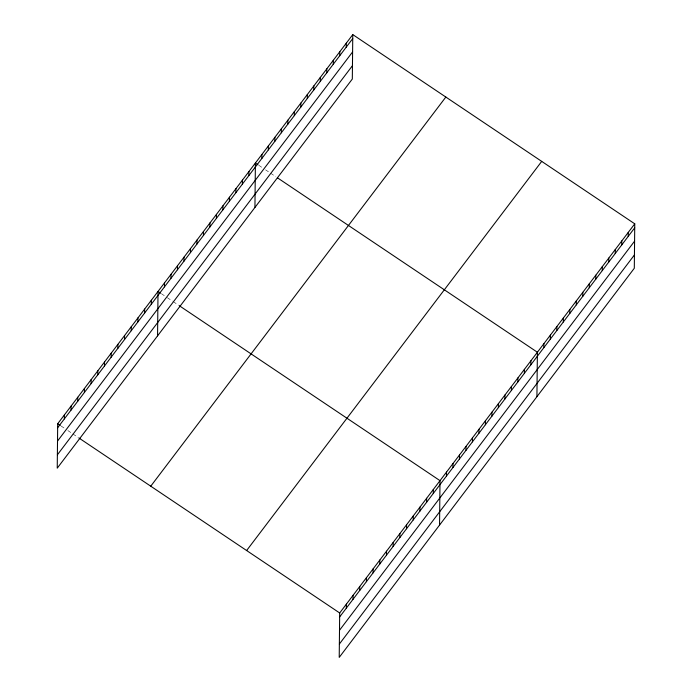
<?xml version="1.0" encoding="UTF-8"?>
<svg xmlns="http://www.w3.org/2000/svg" width="692" height="692" viewBox="0 0 692 692"><rect width="100%" height="100%" fill="white"/><g stroke="black" fill="none" stroke-linecap="round" stroke-linejoin="round"><path stroke-width="0.52" stroke-dasharray="3.46 2.59" d="M258.782 165.293L263.012 168.13M265.555 169.834L269.785 172.671M270.633 173.234L275.701 176.642M161.409 293.711L164.791 295.977M167.334 297.681L172.403 301.089M173.251 301.651L178.328 305.06M61.086 426.012L64.468 428.287M67.851 430.554L72.08 433.4M72.928 433.962L78.006 437.37"/><path stroke-width="1.04" d="M352.782 34.6L57.696 423.746L57.237 468.173L352.315 79.026L352.782 34.6L634.763 223.827L634.304 268.254L339.218 657.4L339.685 612.974L634.763 223.827M64.347 418.902L64.391 414.923M71.034 410.088L71.077 406.1M77.72 401.265L77.764 397.286M84.407 392.442L84.45 388.463M91.102 383.619L91.145 379.64M97.788 374.805L97.831 370.825M104.475 365.982L104.518 362.002M111.161 357.159L111.204 353.18M117.856 348.335L117.891 344.357M124.543 339.521L124.586 335.542M131.229 330.698L131.272 326.719M137.916 321.875L137.959 317.896M144.611 313.061L144.645 309.073M151.297 304.238L151.34 300.259M157.56 335.862L158.027 291.436L160.561 293.14M164.48 286.851L164.514 282.872M170.967 278.296L171.01 274.317M177.463 269.733L177.498 265.754M183.951 261.169L183.994 257.19M190.438 252.606L190.482 248.627M196.935 244.051L196.978 240.072M203.422 235.488L203.465 231.509M209.918 226.924L209.961 222.945M216.406 218.361L216.449 214.382M222.902 209.806L222.945 205.827M229.389 201.242L229.433 197.263M235.885 192.679L235.929 188.7M242.373 184.124L242.416 180.136M248.869 175.56L248.912 171.581M254.933 207.444L255.4 163.018L257.943 164.722M261.853 158.433L261.896 154.454M268.34 149.879L268.384 145.9M274.836 141.315L274.88 137.336M281.324 132.752L281.367 128.773M287.82 124.188L287.863 120.209M294.308 115.633L294.351 111.654M300.804 107.07L300.847 103.091M307.291 98.506L307.334 94.527M313.787 89.943L313.831 85.964M320.275 81.388L320.318 77.409M326.771 72.824L326.814 68.845M333.259 64.261L333.302 60.282M339.755 55.706L339.798 51.718M346.242 47.142L346.285 43.163M346.337 608.13L346.372 604.151M353.024 599.307L353.067 595.328M359.71 590.484L359.753 586.505M366.397 581.669L366.44 577.69M373.092 572.846L373.126 568.867M379.778 564.023L379.822 560.044M386.465 555.209L386.508 551.23M393.151 546.386L393.194 542.407M399.838 537.563L399.881 533.584M406.533 528.74L406.576 524.761M413.219 519.926L413.262 515.947M419.906 511.103L419.949 507.124M426.592 502.28L426.635 498.301M433.287 493.457L433.322 489.478M439.55 525.09L440.017 480.663L179.176 305.63M446.461 476.079L446.504 472.1M452.957 467.515L453.001 463.536M459.445 458.96L459.488 454.981M465.941 450.397L465.984 446.418M472.428 441.833L472.472 437.854M478.925 433.27L478.968 429.291M485.412 424.715L485.455 420.736M491.908 416.151L491.951 412.173M498.396 407.588L498.439 403.609M504.892 399.024L504.935 395.046M511.379 390.47L511.423 386.491M517.875 381.906L517.919 377.927M524.363 373.343L524.406 369.364M530.859 364.779L530.902 360.8M536.923 396.672L537.39 352.245L277.397 177.775M543.843 347.661L543.886 343.682M550.33 339.097L550.374 335.118M556.826 330.542L556.87 326.555M563.314 321.979L563.357 318M569.81 313.415L569.853 309.436M576.298 304.852L576.341 300.873M582.794 296.297L582.828 292.318M589.281 287.734L589.324 283.755M595.777 279.17L595.812 275.191M602.265 270.607L602.308 266.628M608.761 262.052L608.796 258.073M615.249 253.488L615.292 249.509M621.745 244.925L621.779 240.946M628.232 236.361L628.275 232.382M57.661 427.725L352.738 38.579M57.514 441.072L352.6 51.926M57.375 454.826L352.453 65.679M150.752 486.191L445.838 97.044M246.629 550.529L541.706 161.383M339.642 616.953L634.728 227.806M339.504 630.3L634.581 241.153M339.365 644.053L634.443 254.907M57.696 423.746L60.239 425.45M78.845 437.941L339.685 612.974"/></g></svg>
